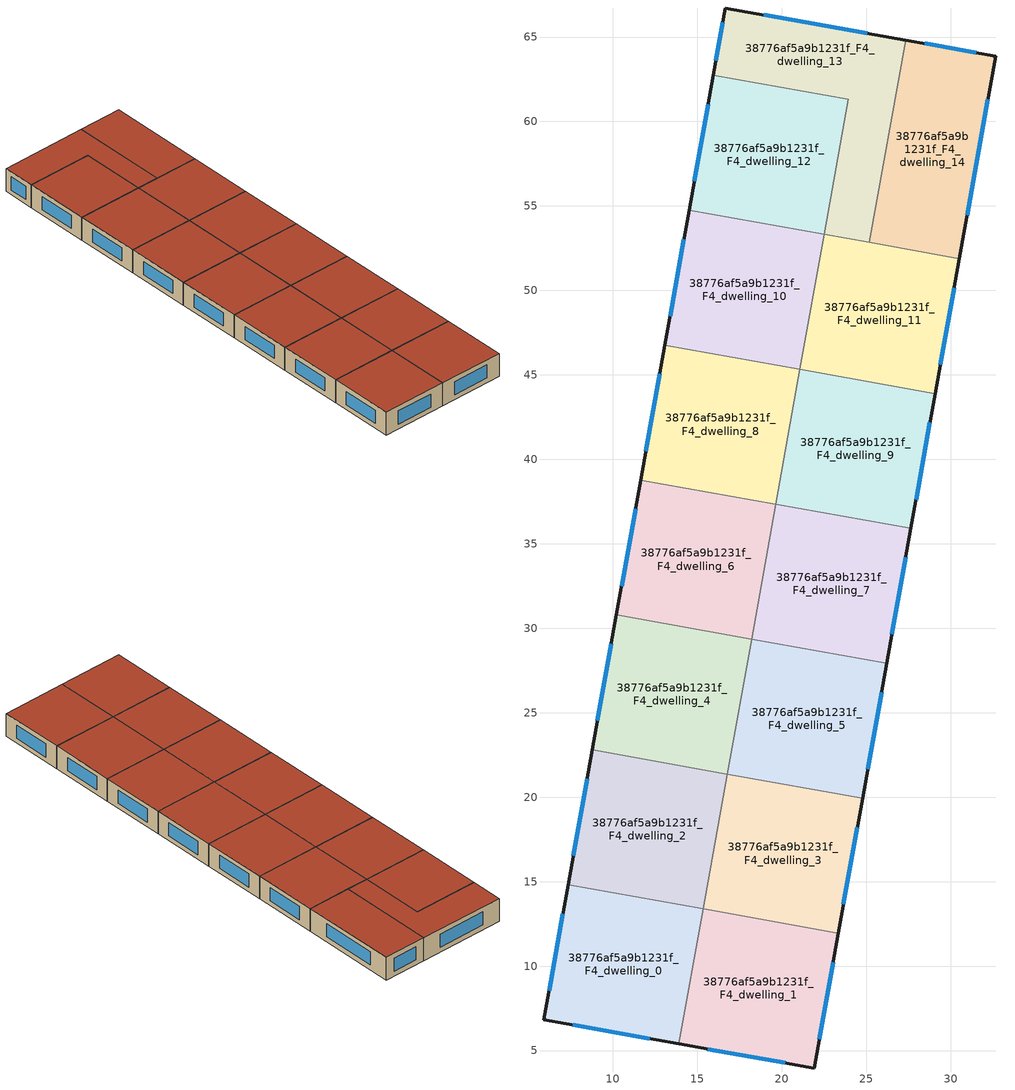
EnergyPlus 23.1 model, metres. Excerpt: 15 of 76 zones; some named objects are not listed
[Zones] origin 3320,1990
38776af5a9b1231f_F4_dwelling_0
 floor to 38776af5a9b1231f_F3_dwelling_0 (EU_floor_Construction): 15.34,13.38 13.91,5.39 5.91,6.82 7.34,14.82 z12
 wall outside (EU_wall_Construction): 7.34,14.82 5.91,6.82 13.91,5.39 z12:15
 wall to 38776af5a9b1231f_F4_dwelling_1 (EU_wall_Construction): 13.91,5.39 15.34,13.38 z12:15
 wall to 38776af5a9b1231f_F4_dwelling_2 (EU_wall_Construction): 15.34,13.38 7.34,14.82 z12:15
 window (EU_Window_Construction): 7.62,6.52 12.19,5.7 / 7.04,13.1 6.22,8.53 z12.64:14.36
 roof outside (EU_roof_Construction): 13.91,5.39 15.34,13.38 7.34,14.82 5.91,6.82 z15
38776af5a9b1231f_F4_dwelling_1
 floor to 38776af5a9b1231f_F3_dwelling_1 (EU_floor_Construction): 23.34,11.95 21.91,3.97 13.91,5.39 15.34,13.38 z12
 wall outside (EU_wall_Construction): 13.91,5.39 21.91,3.97 23.34,11.95 z12:15
 wall to 38776af5a9b1231f_F4_dwelling_3 (EU_wall_Construction): 23.34,11.95 15.34,13.38 z12:15
 window (EU_Window_Construction): 15.62,5.09 20.19,4.27 / 22.22,5.68 23.03,10.24 z12.64:14.36
 roof outside (EU_roof_Construction): 21.91,3.97 23.34,11.95 15.34,13.38 13.91,5.39 z15
38776af5a9b1231f_F4_dwelling_10
 floor to 38776af5a9b1231f_F3_dwelling_10 (EU_floor_Construction): 22.51,53.32 21.07,45.33 13.07,46.76 14.51,54.75 z12
 wall outside (EU_wall_Construction): 14.51,54.75 13.07,46.76 z12:15
 wall to 38776af5a9b1231f_F4_dwelling_8 (EU_wall_Construction): 13.07,46.76 21.07,45.33 z12:15
 wall to 38776af5a9b1231f_F4_dwelling_12 (EU_wall_Construction): 22.51,53.32 14.51,54.75 z12:15
 wall to 38776af5a9b1231f_F4_dwelling_11 (EU_wall_Construction): 21.07,45.33 22.51,53.32 z12:15
 window (EU_Window_Construction): 14.2,53.04 13.38,48.47 z12.64:14.36
 roof outside (EU_roof_Construction): 21.07,45.33 22.51,53.32 14.51,54.75 13.07,46.76 z15
38776af5a9b1231f_F4_dwelling_11
 floor to 38776af5a9b1231f_F3_dwelling_11 (EU_floor_Construction): 30.5,51.88 29.07,43.89 21.07,45.33 22.51,53.32 z12
 wall outside (EU_wall_Construction): 29.07,43.89 30.5,51.88 z12:15
 wall to 38776af5a9b1231f_F4_dwelling_9 (EU_wall_Construction): 21.07,45.33 29.07,43.89 z12:15
 wall to 38776af5a9b1231f_F4_dwelling_14 (EU_wall_Construction): 30.5,51.88 25.18,52.84 z12:15
 wall to 38776af5a9b1231f_F4_dwelling_13 (EU_wall_Construction): 25.17,52.84 22.51,53.32 z12:15
 window (EU_Window_Construction): 29.38,45.6 30.2,50.17 z12.64:14.36
 roof outside (EU_roof_Construction): 29.07,43.89 30.5,51.88 22.51,53.32 21.07,45.33 z15
38776af5a9b1231f_F4_dwelling_12
 floor to 38776af5a9b1231f_F3_dwelling_12 (EU_floor_Construction): 23.94,61.3 22.51,53.32 14.51,54.75 15.94,62.74 z12
 wall outside (EU_wall_Construction): 15.94,62.74 14.51,54.75 z12:15
 wall to 38776af5a9b1231f_F4_dwelling_13 (EU_wall_Construction): 22.51,53.32 23.94,61.3 15.94,62.74 z12:15
 window (EU_Window_Construction): 15.63,61.03 14.81,56.46 z12.64:14.36
 roof outside (EU_roof_Construction): 22.51,53.32 23.94,61.3 15.94,62.74 14.51,54.75 z15
38776af5a9b1231f_F4_dwelling_13
 floor to 38776af5a9b1231f_F3_dwelling_13 (EU_floor_Construction): 27.32,64.82 25.17,52.84 22.51,53.32 23.94,61.3 15.94,62.74 16.65,66.72 z12
 wall outside (EU_wall_Construction): 27.32,64.82 16.65,66.72 15.94,62.74 z12:15
 wall to 38776af5a9b1231f_F4_dwelling_14 (EU_wall_Construction): 25.17,52.84 27.32,64.82 z12:15
 window (EU_Window_Construction): 16.5,65.87 16.09,63.59 / 25.04,65.23 18.94,66.31 z12.64:14.36
 roof outside (EU_roof_Construction): 25.17,52.84 27.32,64.82 16.65,66.72 15.94,62.74 23.94,61.3 22.51,53.32 z15
38776af5a9b1231f_F4_dwelling_14
 floor to 38776af5a9b1231f_F3_dwelling_14 (EU_floor_Construction): 32.65,63.88 30.5,51.88 25.17,52.84 27.32,64.82 z12
 wall outside (EU_wall_Construction): 30.5,51.88 32.65,63.88 27.32,64.82 z12:15
 window (EU_Window_Construction): 31.51,64.08 28.47,64.62 / 30.96,54.45 32.19,61.31 z12.64:14.36
 roof outside (EU_roof_Construction): 30.5,51.88 32.65,63.88 27.32,64.82 25.17,52.84 z15
38776af5a9b1231f_F4_dwelling_2
 floor to 38776af5a9b1231f_F3_dwelling_2 (EU_floor_Construction): 16.78,21.37 15.34,13.38 7.34,14.82 8.78,22.8 z12
 wall outside (EU_wall_Construction): 8.78,22.8 7.34,14.82 z12:15
 wall to 38776af5a9b1231f_F4_dwelling_4 (EU_wall_Construction): 16.78,21.37 8.78,22.8 z12:15
 wall to 38776af5a9b1231f_F4_dwelling_3 (EU_wall_Construction): 15.34,13.38 16.78,21.37 z12:15
 window (EU_Window_Construction): 8.47,21.09 7.65,16.53 z12.64:14.36
 roof outside (EU_roof_Construction): 15.34,13.38 16.78,21.37 8.78,22.8 7.34,14.82 z15
38776af5a9b1231f_F4_dwelling_3
 floor to 38776af5a9b1231f_F3_dwelling_3 (EU_floor_Construction): 24.77,19.93 23.34,11.95 15.34,13.38 16.78,21.37 z12
 wall outside (EU_wall_Construction): 23.34,11.95 24.77,19.93 z12:15
 wall to 38776af5a9b1231f_F4_dwelling_5 (EU_wall_Construction): 24.77,19.93 16.78,21.37 z12:15
 window (EU_Window_Construction): 23.65,13.66 24.47,18.22 z12.64:14.36
 roof outside (EU_roof_Construction): 23.34,11.95 24.77,19.93 16.78,21.37 15.34,13.38 z15
38776af5a9b1231f_F4_dwelling_4
 floor to 38776af5a9b1231f_F3_dwelling_4 (EU_floor_Construction): 18.21,29.35 16.78,21.37 8.78,22.8 10.21,30.79 z12
 wall outside (EU_wall_Construction): 10.21,30.79 8.78,22.8 z12:15
 wall to 38776af5a9b1231f_F4_dwelling_6 (EU_wall_Construction): 18.21,29.35 10.21,30.79 z12:15
 wall to 38776af5a9b1231f_F4_dwelling_5 (EU_wall_Construction): 16.78,21.37 18.21,29.35 z12:15
 window (EU_Window_Construction): 9.9,29.08 9.08,24.51 z12.64:14.36
 roof outside (EU_roof_Construction): 16.78,21.37 18.21,29.35 10.21,30.79 8.78,22.8 z15
38776af5a9b1231f_F4_dwelling_5
 floor to 38776af5a9b1231f_F3_dwelling_5 (EU_floor_Construction): 26.21,27.92 24.77,19.93 16.78,21.37 18.21,29.35 z12
 wall outside (EU_wall_Construction): 24.77,19.93 26.21,27.92 z12:15
 wall to 38776af5a9b1231f_F4_dwelling_7 (EU_wall_Construction): 26.21,27.92 18.21,29.35 z12:15
 window (EU_Window_Construction): 25.08,21.64 25.9,26.21 z12.64:14.36
 roof outside (EU_roof_Construction): 24.77,19.93 26.21,27.92 18.21,29.35 16.78,21.37 z15
38776af5a9b1231f_F4_dwelling_6
 floor to 38776af5a9b1231f_F3_dwelling_6 (EU_floor_Construction): 19.64,37.34 18.21,29.35 10.21,30.79 11.64,38.78 z12
 wall outside (EU_wall_Construction): 11.64,38.78 10.21,30.79 z12:15
 wall to 38776af5a9b1231f_F4_dwelling_8 (EU_wall_Construction): 19.64,37.34 11.64,38.78 z12:15
 wall to 38776af5a9b1231f_F4_dwelling_7 (EU_wall_Construction): 18.21,29.35 19.64,37.34 z12:15
 window (EU_Window_Construction): 11.33,37.07 10.52,32.5 z12.64:14.36
 roof outside (EU_roof_Construction): 18.21,29.35 19.64,37.34 11.64,38.78 10.21,30.79 z15
38776af5a9b1231f_F4_dwelling_7
 floor to 38776af5a9b1231f_F3_dwelling_7 (EU_floor_Construction): 27.64,35.91 26.21,27.92 18.21,29.35 19.64,37.34 z12
 wall outside (EU_wall_Construction): 26.21,27.92 27.64,35.91 z12:15
 wall to 38776af5a9b1231f_F4_dwelling_9 (EU_wall_Construction): 27.64,35.91 19.64,37.34 z12:15
 window (EU_Window_Construction): 26.51,29.63 27.33,34.2 z12.64:14.36
 roof outside (EU_roof_Construction): 26.21,27.92 27.64,35.91 19.64,37.34 18.21,29.35 z15
38776af5a9b1231f_F4_dwelling_8
 floor to 38776af5a9b1231f_F3_dwelling_8 (EU_floor_Construction): 21.07,45.33 19.64,37.34 11.64,38.78 13.07,46.76 z12
 wall outside (EU_wall_Construction): 13.07,46.76 11.64,38.78 z12:15
 wall to 38776af5a9b1231f_F4_dwelling_9 (EU_wall_Construction): 19.64,37.34 21.07,45.33 z12:15
 window (EU_Window_Construction): 12.77,45.05 11.95,40.49 z12.64:14.36
 roof outside (EU_roof_Construction): 19.64,37.34 21.07,45.33 13.07,46.76 11.64,38.78 z15
38776af5a9b1231f_F4_dwelling_9
 floor to 38776af5a9b1231f_F3_dwelling_9 (EU_floor_Construction): 29.07,43.89 27.64,35.91 19.64,37.34 21.07,45.33 z12
 wall outside (EU_wall_Construction): 27.64,35.91 29.07,43.89 z12:15
 window (EU_Window_Construction): 27.94,37.62 28.76,42.18 z12.64:14.36
 roof outside (EU_roof_Construction): 27.64,35.91 29.07,43.89 21.07,45.33 19.64,37.34 z15
[Building]
EU S2 Campaign: North Axis=0; Terrain=City; Solar Distribution=FullExterior
[Site:Location]
Yerevan-Zvartnots.Intl.AP: Latitude=40.15; Longitude=44.383; Time Zone=4; Elevation=854
[SizingPeriod:WeatherFileDays]
AnnualSizingPeriod: Begin Month=1; Begin Day of Month=1; End Month=12; End Day of Month=31; Day of Week for Start Day=Monday; Use Weather File Daylight Saving Period=No; Use Weather File Rain and Snow Indicators=No
[MATERIAL]
EU_InternalMass_Material: Roughness=MediumRough; Thickness=0.1; Conductivity=1; Density=1800; Specific Heat=900; Thermal Absorptance=0.9; Solar Absorptance=0.7; Visible Absorptance=0.7
[MATERIAL:NOMASS] Roughness=MediumRough; Thermal Absorptance=0.9; Solar Absorptance=0.7; Visible Absorptance=0.7
Name | Thermal Resistance
EU_wall_NoMass | 1.05043
EU_roof_NoMass | 1.45357
EU_floor_NoMass | 0.478065
[WINDOWMATERIAL:SIMPLEGLAZINGSYSTEM]
EU_Window_SimpleGlazing: UFactor=2.5566; Solar Heat Gain Coefficient=0.75; Visible Transmittance=0.75
[CONSTRUCTION]
EU_wall_Construction: EU_wall_NoMass
EU_roof_Construction: EU_roof_NoMass
EU_floor_Construction: EU_floor_NoMass
EU_Window_Construction: EU_Window_SimpleGlazing
EU_InternalMass_Construction: EU_InternalMass_Material
[ZONE] Type=1; Multiplier=1; Ceiling Height=autocalculate; Floor Area=autocalculate; Part of Total Floor Area=Yes
Name | Volume
38776af5a9b1231f_F4_dwelling_0 | 197.811
38776af5a9b1231f_F4_dwelling_1 | 197.821
38776af5a9b1231f_F4_dwelling_10 | 197.833
38776af5a9b1231f_F4_dwelling_11 | 197.829
38776af5a9b1231f_F4_dwelling_12 | 197.809
38776af5a9b1231f_F4_dwelling_13; 38776af5a9b1231f_F4_dwelling_4 | 197.795
38776af5a9b1231f_F4_dwelling_14; 38776af5a9b1231f_F4_dwelling_6 | 197.818
38776af5a9b1231f_F4_dwelling_2 | 197.832
38776af5a9b1231f_F4_dwelling_3 | 197.804
38776af5a9b1231f_F4_dwelling_5 | 197.776
38776af5a9b1231f_F4_dwelling_7; 38776af5a9b1231f_F4_dwelling_9 | 197.791
38776af5a9b1231f_F4_dwelling_8 | 197.819
[INTERNALMASS] Construction=EU_InternalMass_Construction
Name | Zone or ZoneList | Surface Area
38776af5a9b1231f_F4_dwelling_0_EU_InternalMass | 38776af5a9b1231f_F4_dwelling_0 | 65.9365
38776af5a9b1231f_F4_dwelling_1_EU_InternalMass | 38776af5a9b1231f_F4_dwelling_1 | 65.9409
38776af5a9b1231f_F4_dwelling_2_EU_InternalMass | 38776af5a9b1231f_F4_dwelling_2 | 65.942
38776af5a9b1231f_F4_dwelling_3_EU_InternalMass | 38776af5a9b1231f_F4_dwelling_3 | 65.9333
38776af5a9b1231f_F4_dwelling_4_EU_InternalMass | 38776af5a9b1231f_F4_dwelling_4 | 65.9337
38776af5a9b1231f_F4_dwelling_5_EU_InternalMass | 38776af5a9b1231f_F4_dwelling_5 | 65.9255
38776af5a9b1231f_F4_dwelling_6_EU_InternalMass | 38776af5a9b1231f_F4_dwelling_6 | 65.94
38776af5a9b1231f_F4_dwelling_7_EU_InternalMass | 38776af5a9b1231f_F4_dwelling_7 | 65.9299
38776af5a9b1231f_F4_dwelling_8_EU_InternalMass | 38776af5a9b1231f_F4_dwelling_8 | 65.938
38776af5a9b1231f_F4_dwelling_9_EU_InternalMass | 38776af5a9b1231f_F4_dwelling_9 | 65.9319
38776af5a9b1231f_F4_dwelling_10_EU_InternalMass | 38776af5a9b1231f_F4_dwelling_10 | 65.9457
38776af5a9b1231f_F4_dwelling_11_EU_InternalMass | 38776af5a9b1231f_F4_dwelling_11 | 65.9362
38776af5a9b1231f_F4_dwelling_12_EU_InternalMass | 38776af5a9b1231f_F4_dwelling_12 | 65.938
38776af5a9b1231f_F4_dwelling_13_EU_InternalMass | 38776af5a9b1231f_F4_dwelling_13 | 65.9317
38776af5a9b1231f_F4_dwelling_14_EU_InternalMass | 38776af5a9b1231f_F4_dwelling_14 | 65.9374
[OTHEREQUIPMENT] Fuel Type=Electricity; Design Level Calculation Method=Watts/Area; Power per Zone Floor Area=1; Fraction Latent=0; Fraction Radiant=0; Fraction Lost=0; Carbon Dioxide Generation Rate=0; EndUse Subcategory=EU_Step8_InternalGains
Name | Zone or ZoneList or Space or SpaceList | Schedule
EU_Step8_InternalGain_38776af5a9b1231f_F4_dwelling_0_f000 | 38776af5a9b1231f_F4_dwelling_0 | EU_Step8_GainSchedule_38776af5a9b1231f_F4_dwelling_0_f000
EU_Step8_InternalGain_38776af5a9b1231f_F4_dwelling_1_f000 | 38776af5a9b1231f_F4_dwelling_1 | EU_Step8_GainSchedule_38776af5a9b1231f_F4_dwelling_1_f000
EU_Step8_InternalGain_38776af5a9b1231f_F4_dwelling_2_f000 | 38776af5a9b1231f_F4_dwelling_2 | EU_Step8_GainSchedule_38776af5a9b1231f_F4_dwelling_2_f000
EU_Step8_InternalGain_38776af5a9b1231f_F4_dwelling_3_f000 | 38776af5a9b1231f_F4_dwelling_3 | EU_Step8_GainSchedule_38776af5a9b1231f_F4_dwelling_3_f000
EU_Step8_InternalGain_38776af5a9b1231f_F4_dwelling_4_f000 | 38776af5a9b1231f_F4_dwelling_4 | EU_Step8_GainSchedule_38776af5a9b1231f_F4_dwelling_4_f000
EU_Step8_InternalGain_38776af5a9b1231f_F4_dwelling_5_f000 | 38776af5a9b1231f_F4_dwelling_5 | EU_Step8_GainSchedule_38776af5a9b1231f_F4_dwelling_5_f000
EU_Step8_InternalGain_38776af5a9b1231f_F4_dwelling_6_f000 | 38776af5a9b1231f_F4_dwelling_6 | EU_Step8_GainSchedule_38776af5a9b1231f_F4_dwelling_6_f000
EU_Step8_InternalGain_38776af5a9b1231f_F4_dwelling_7_f000 | 38776af5a9b1231f_F4_dwelling_7 | EU_Step8_GainSchedule_38776af5a9b1231f_F4_dwelling_7_f000
EU_Step8_InternalGain_38776af5a9b1231f_F4_dwelling_8_f000 | 38776af5a9b1231f_F4_dwelling_8 | EU_Step8_GainSchedule_38776af5a9b1231f_F4_dwelling_8_f000
EU_Step8_InternalGain_38776af5a9b1231f_F4_dwelling_9_f000 | 38776af5a9b1231f_F4_dwelling_9 | EU_Step8_GainSchedule_38776af5a9b1231f_F4_dwelling_9_f000
EU_Step8_InternalGain_38776af5a9b1231f_F4_dwelling_10_f000 | 38776af5a9b1231f_F4_dwelling_10 | EU_Step8_GainSchedule_38776af5a9b1231f_F4_dwelling_10_f000
EU_Step8_InternalGain_38776af5a9b1231f_F4_dwelling_11_f000 | 38776af5a9b1231f_F4_dwelling_11 | EU_Step8_GainSchedule_38776af5a9b1231f_F4_dwelling_11_f000
EU_Step8_InternalGain_38776af5a9b1231f_F4_dwelling_12_f000 | 38776af5a9b1231f_F4_dwelling_12 | EU_Step8_GainSchedule_38776af5a9b1231f_F4_dwelling_12_f000
EU_Step8_InternalGain_38776af5a9b1231f_F4_dwelling_13_f000 | 38776af5a9b1231f_F4_dwelling_13 | EU_Step8_GainSchedule_38776af5a9b1231f_F4_dwelling_13_f000
EU_Step8_InternalGain_38776af5a9b1231f_F4_dwelling_14_f000 | 38776af5a9b1231f_F4_dwelling_14 | EU_Step8_GainSchedule_38776af5a9b1231f_F4_dwelling_14_f000
[ZONEVENTILATION:DESIGNFLOWRATE] Schedule=EU_AlwaysOn; Design Flow Rate Calculation Method=AirChanges/Hour; Air Changes per Hour=0.557805; Ventilation Type=Natural; Fan Pressure Rise=0; Fan Total Efficiency=1; Constant Term Coefficient=1; Temperature Term Coefficient=0; Velocity Term Coefficient=0; Velocity Squared Term Coefficient=0; Minimum Indoor Temperature=-100; Maximum Indoor Temperature=100; Delta Temperature=-100; Minimum Outdoor Temperature=-100; Maximum Outdoor Temperature=100; Maximum Wind Speed=40
Name | Zone or ZoneList or Space or SpaceList
EU_ConstantAir_38776af5a9b1231f_F4_dwelling_0 | 38776af5a9b1231f_F4_dwelling_0
EU_ConstantAir_38776af5a9b1231f_F4_dwelling_1 | 38776af5a9b1231f_F4_dwelling_1
EU_ConstantAir_38776af5a9b1231f_F4_dwelling_2 | 38776af5a9b1231f_F4_dwelling_2
EU_ConstantAir_38776af5a9b1231f_F4_dwelling_3 | 38776af5a9b1231f_F4_dwelling_3
EU_ConstantAir_38776af5a9b1231f_F4_dwelling_4 | 38776af5a9b1231f_F4_dwelling_4
EU_ConstantAir_38776af5a9b1231f_F4_dwelling_5 | 38776af5a9b1231f_F4_dwelling_5
EU_ConstantAir_38776af5a9b1231f_F4_dwelling_6 | 38776af5a9b1231f_F4_dwelling_6
EU_ConstantAir_38776af5a9b1231f_F4_dwelling_7 | 38776af5a9b1231f_F4_dwelling_7
EU_ConstantAir_38776af5a9b1231f_F4_dwelling_8 | 38776af5a9b1231f_F4_dwelling_8
EU_ConstantAir_38776af5a9b1231f_F4_dwelling_9 | 38776af5a9b1231f_F4_dwelling_9
EU_ConstantAir_38776af5a9b1231f_F4_dwelling_10 | 38776af5a9b1231f_F4_dwelling_10
EU_ConstantAir_38776af5a9b1231f_F4_dwelling_11 | 38776af5a9b1231f_F4_dwelling_11
EU_ConstantAir_38776af5a9b1231f_F4_dwelling_12 | 38776af5a9b1231f_F4_dwelling_12
EU_ConstantAir_38776af5a9b1231f_F4_dwelling_13 | 38776af5a9b1231f_F4_dwelling_13
EU_ConstantAir_38776af5a9b1231f_F4_dwelling_14 | 38776af5a9b1231f_F4_dwelling_14
[HVACTEMPLATE:ZONE:IDEALLOADSAIRSYSTEM] System Availability Schedule=EU_AlwaysOn; Maximum Heating Supply Air Temperature=50; Minimum Cooling Supply Air Temperature=13; Maximum Heating Supply Air Humidity Ratio=0.0156; Minimum Cooling Supply Air Humidity Ratio=0.0077; Heating Limit=NoLimit; Cooling Limit=NoLimit; Heating Availability Schedule=EU_AlwaysOn; Cooling Availability Schedule=EU_CoolingOff; Dehumidification Control Type=ConstantSensibleHeatRatio; Cooling Sensible Heat Ratio=0.7; Dehumidification Setpoint=60; Humidification Control Type=None; Humidification Setpoint=30; Outdoor Air Method=None; Outdoor Air Flow Rate per Person=0.00944; Outdoor Air Flow Rate per Zone Floor Area=0; Outdoor Air Flow Rate per Zone=0; Demand Controlled Ventilation Type=None; Outdoor Air Economizer Type=NoEconomizer; Heat Recovery Type=None; Sensible Heat Recovery Effectiveness=0.7; Latent Heat Recovery Effectiveness=0.65
Name | Template Thermostat
38776af5a9b1231f_F4_dwelling_0 | EU_HeatOnly_38776af5a9b1231f_F4_dwelling_0
38776af5a9b1231f_F4_dwelling_1 | EU_HeatOnly_38776af5a9b1231f_F4_dwelling_1
38776af5a9b1231f_F4_dwelling_2 | EU_HeatOnly_38776af5a9b1231f_F4_dwelling_2
38776af5a9b1231f_F4_dwelling_3 | EU_HeatOnly_38776af5a9b1231f_F4_dwelling_3
38776af5a9b1231f_F4_dwelling_4 | EU_HeatOnly_38776af5a9b1231f_F4_dwelling_4
38776af5a9b1231f_F4_dwelling_5 | EU_HeatOnly_38776af5a9b1231f_F4_dwelling_5
38776af5a9b1231f_F4_dwelling_6 | EU_HeatOnly_38776af5a9b1231f_F4_dwelling_6
38776af5a9b1231f_F4_dwelling_7 | EU_HeatOnly_38776af5a9b1231f_F4_dwelling_7
38776af5a9b1231f_F4_dwelling_8 | EU_HeatOnly_38776af5a9b1231f_F4_dwelling_8
38776af5a9b1231f_F4_dwelling_9 | EU_HeatOnly_38776af5a9b1231f_F4_dwelling_9
38776af5a9b1231f_F4_dwelling_10 | EU_HeatOnly_38776af5a9b1231f_F4_dwelling_10
38776af5a9b1231f_F4_dwelling_11 | EU_HeatOnly_38776af5a9b1231f_F4_dwelling_11
38776af5a9b1231f_F4_dwelling_12 | EU_HeatOnly_38776af5a9b1231f_F4_dwelling_12
38776af5a9b1231f_F4_dwelling_13 | EU_HeatOnly_38776af5a9b1231f_F4_dwelling_13
38776af5a9b1231f_F4_dwelling_14 | EU_HeatOnly_38776af5a9b1231f_F4_dwelling_14
[SIZING:ZONE] Zone Cooling Design Supply Air Temperature Input Method=SupplyAirTemperature; Zone Cooling Design Supply Air Temperature=13; Zone Heating Design Supply Air Temperature Input Method=SupplyAirTemperature; Zone Heating Design Supply Air Temperature=50; Zone Cooling Design Supply Air Humidity Ratio=0.008; Zone Heating Design Supply Air Humidity Ratio=0.008; Cooling Design Air Flow Method=DesignDay; Cooling Design Air Flow Rate=0; Cooling Minimum Air Flow per Zone Floor Area=0.000762; Cooling Minimum Air Flow=0; Cooling Minimum Air Flow Fraction=0.2; Heating Design Air Flow Method=DesignDay; Heating Design Air Flow Rate=0; Heating Maximum Air Flow per Zone Floor Area=0.002032; Heating Maximum Air Flow=0.141576; Heating Maximum Air Flow Fraction=0.3; Account for Dedicated Outdoor Air System=No; Dedicated Outdoor Air System Control Strategy=NeutralSupplyAir; Dedicated Outdoor Air Low Setpoint Temperature for Design=autosize; Dedicated Outdoor Air High Setpoint Temperature for Design=autosize; Zone Load Sizing Method=Sensible Load Only No Latent Load; Zone Latent Cooling Design Supply Air Humidity Ratio Input Method=HumidityRatioDifference; Zone Cooling Design Supply Air Humidity Ratio Difference=0.005; Zone Latent Heating Design Supply Air Humidity Ratio Input Method=HumidityRatioDifference; Zone Humidification Design Supply Air Humidity Ratio Difference=0.005
38776af5a9b1231f_F4_dwelling_0; 38776af5a9b1231f_F4_dwelling_1; 38776af5a9b1231f_F4_dwelling_2; 38776af5a9b1231f_F4_dwelling_3; 38776af5a9b1231f_F4_dwelling_4; 38776af5a9b1231f_F4_dwelling_5; 38776af5a9b1231f_F4_dwelling_6; 38776af5a9b1231f_F4_dwelling_7; 38776af5a9b1231f_F4_dwelling_8; 38776af5a9b1231f_F4_dwelling_9; 38776af5a9b1231f_F4_dwelling_10; 38776af5a9b1231f_F4_dwelling_11; 38776af5a9b1231f_F4_dwelling_12; 38776af5a9b1231f_F4_dwelling_13; 38776af5a9b1231f_F4_dwelling_14
[SCHEDULE:CONSTANT]
Name | Hourly Value
EU_AlwaysOn | 1
EU_CoolingOff | 0
[SCHEDULE:FILE] Column Number=1; Rows to Skip at Top=0; Number of Hours of Data=8760; Column Separator=Comma; Interpolate to Timestep=No; Minutes per Item=60; Adjust Schedule for Daylight Savings=Yes
Name | File
EU_Step8_GainSchedule_38776af5a9b1231f_F4_dwelling_0_f000 | ../../schedules/38776af5a9b1231f/38776af5a9b1231f_F4_dwelling_0_f000_gain.csv
EU_Step8_GainSchedule_38776af5a9b1231f_F4_dwelling_1_f000 | ../../schedules/38776af5a9b1231f/38776af5a9b1231f_F4_dwelling_1_f000_gain.csv
EU_Step8_GainSchedule_38776af5a9b1231f_F4_dwelling_2_f000 | ../../schedules/38776af5a9b1231f/38776af5a9b1231f_F4_dwelling_2_f000_gain.csv
EU_Step8_GainSchedule_38776af5a9b1231f_F4_dwelling_3_f000 | ../../schedules/38776af5a9b1231f/38776af5a9b1231f_F4_dwelling_3_f000_gain.csv
EU_Step8_GainSchedule_38776af5a9b1231f_F4_dwelling_4_f000 | ../../schedules/38776af5a9b1231f/38776af5a9b1231f_F4_dwelling_4_f000_gain.csv
EU_Step8_GainSchedule_38776af5a9b1231f_F4_dwelling_5_f000 | ../../schedules/38776af5a9b1231f/38776af5a9b1231f_F4_dwelling_5_f000_gain.csv
EU_Step8_GainSchedule_38776af5a9b1231f_F4_dwelling_6_f000 | ../../schedules/38776af5a9b1231f/38776af5a9b1231f_F4_dwelling_6_f000_gain.csv
EU_Step8_GainSchedule_38776af5a9b1231f_F4_dwelling_7_f000 | ../../schedules/38776af5a9b1231f/38776af5a9b1231f_F4_dwelling_7_f000_gain.csv
EU_Step8_GainSchedule_38776af5a9b1231f_F4_dwelling_8_f000 | ../../schedules/38776af5a9b1231f/38776af5a9b1231f_F4_dwelling_8_f000_gain.csv
EU_Step8_GainSchedule_38776af5a9b1231f_F4_dwelling_9_f000 | ../../schedules/38776af5a9b1231f/38776af5a9b1231f_F4_dwelling_9_f000_gain.csv
EU_Step8_GainSchedule_38776af5a9b1231f_F4_dwelling_10_f000 | ../../schedules/38776af5a9b1231f/38776af5a9b1231f_F4_dwelling_10_f000_gain.csv
EU_Step8_GainSchedule_38776af5a9b1231f_F4_dwelling_11_f000 | ../../schedules/38776af5a9b1231f/38776af5a9b1231f_F4_dwelling_11_f000_gain.csv
EU_Step8_GainSchedule_38776af5a9b1231f_F4_dwelling_12_f000 | ../../schedules/38776af5a9b1231f/38776af5a9b1231f_F4_dwelling_12_f000_gain.csv
EU_Step8_GainSchedule_38776af5a9b1231f_F4_dwelling_13_f000 | ../../schedules/38776af5a9b1231f/38776af5a9b1231f_F4_dwelling_13_f000_gain.csv
EU_Step8_GainSchedule_38776af5a9b1231f_F4_dwelling_14_f000 | ../../schedules/38776af5a9b1231f/38776af5a9b1231f_F4_dwelling_14_f000_gain.csv
